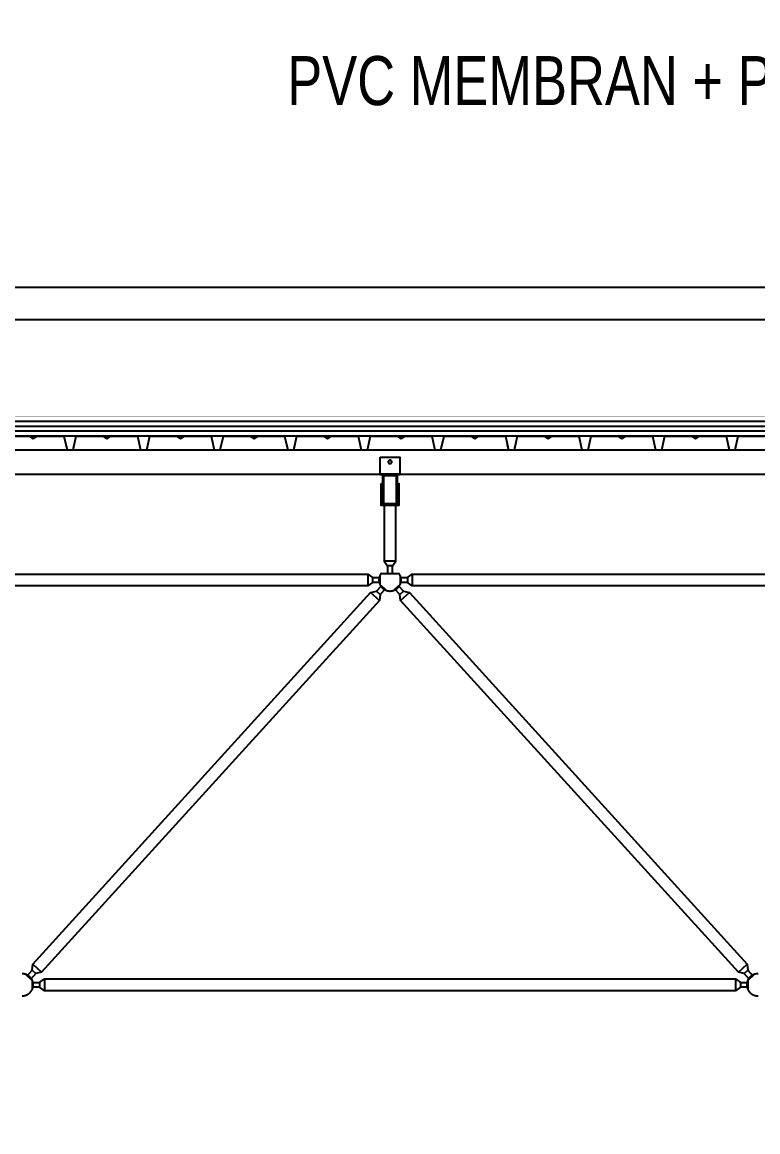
# Model space of a CAD drawing. Header units: centimetres. Extents: x 77182 to 116086, y 20619 to 33555.
# Drawn here: x 106964.7 to 107264.7, y 22503.5 to 22955.7 of the extents above; entities that cross this region are included whole.
import ezdxf
from ezdxf import colors
from ezdxf.entities.mleader import LeaderData, LeaderLine
from ezdxf.math import Vec2, Vec3

# ---------------------------------------------------------------- set-up
doc = ezdxf.new("R2010")
doc.units = ezdxf.units.CM
doc.header["$LTSCALE"] = 100
for name, color, linetype in [('A-ANNO-DIMS', 187, 'Continuous'), ('A-ELEV-02', 253, 'Continuous'), ('A-ELEV-04', 250, 'Continuous'), ('A-WALL-INSL', 249, 'Continuous'), ('A-WALL-SNWPNL', 200, 'Continuous'), ('S-STEL', 3, 'Continuous')]:
    doc.layers.add(name, color=color, linetype=linetype)
doc.styles.add('Fields_100', font='act_simplex.shx', dxfattribs={"width": 0.8, "height": 20})
doc.linetypes.add('BATTING', pattern='A,0.00254,-2.54,[134,ltypeshp.shx,S=2.54,R=0,X=-2.54,Y=0],-5.08,[134,ltypeshp.shx,S=2.54,R=180,X=2.54,Y=0],-2.54', length=10.16254)
doc.dimstyles.new('FIELDS_100', dxfattribs={"dimscale": 0, "dimtxt": 20, "dimasz": 5, "dimexe": 5, "dimexo": 5, "dimgap": 5, "dimtad": 0, "dimdec": 0, "dimzin": 0, "dimdsep": 46, "dimtxsty": 'Fields_100', "dimblk": 'DOT', "dimcen": 0.09, "dimclrt": 50, "dimadec": 0, "dimazin": 0, "dimtfac": 1, "dimtdec": 0, "dimtix": 1, "dimtofl": 0, "dimtmove": 1, "dimatfit": 3, "dimfxl": 5, "dimfxlon": 1, "dimtolj": 1, "dimtzin": 0, "dimarcsym": 0})

# ---------------------------------------------------------------- blocks, each defined once
blk = doc.blocks.new('_Dot')
at = {"color": 0, "linetype": 'ByBlock', "lineweight": -2}
blk.add_line((-0.5, 0), (-1, 0), dxfattribs=at)
at = {"color": 0, "linetype": 'ByBlock', "const_width": 0.5}
blk.add_lwpolyline([(-0.25, 0, 1), (0.25, 0, 1)], format="xyb", close=True, dxfattribs=at)
blk = doc.blocks.new('*D19')
at = {"layer": 'A-ANNO-DIMS', "color": 0, "lineweight": -2, "transparency": 16777216}
for p, q in [((106664.7, 23343.48), (106664.7, 23353.48)), ((108464.7, 23343.48), (108464.7, 23353.48)), ((106669.7, 23348.48), (107533.03, 23348.48)), ((108459.7, 23348.48), (107596.36, 23348.48))]:
    blk.add_line(p, q, dxfattribs=at)
at = {"layer": 'DEFPOINTS', "color": 0, "transparency": 16777216}
for p in [(108464.7, 23348.48), (106664.7, 22503.48), (108464.7, 22503.48)]:
    blk.add_point(p, dxfattribs=at)
at = {"layer": 'A-ANNO-DIMS', "color": 0, "lineweight": -2, "transparency": 16777216, "xscale": 5, "yscale": 5, "zscale": 5, "rotation": 180}
blk.add_blockref('_Dot', (106664.7, 23348.48), dxfattribs=at)
at = {"layer": 'A-ANNO-DIMS', "color": 0, "lineweight": -2, "transparency": 16777216, "xscale": 5, "yscale": 5, "zscale": 5}
blk.add_blockref('_Dot', (108464.7, 23348.48), dxfattribs=at)
at = {"layer": 'A-ANNO-DIMS', "color": 50, "transparency": 16777216, "insert": (107564.7, 23348.48), "char_height": 20, "attachment_point": 5, "style": 'Fields_100'}
blk.add_mtext('\\A1;1800', dxfattribs=at)

msp = doc.modelspace()

# ---------------------------------------------------------------- linework, layer by layer
at = {"layer": 'A-ELEV-02'}
for points in [[(103019.7, 22781.49), (112087.2, 22781.49)], [(103019.7, 22771.49), (112087.2, 22771.49)], [(107118.7, 22771.49), (107110.7, 22771.49)], [(107111.1, 22765.89), (107111.6, 22765.89)], [(107117.8, 22765.89), (107118.3, 22765.89)], [(107111.1, 22764.49), (107111.6, 22764.49)], [(107117.8, 22764.49), (107118.3, 22764.49)], [(107112.28, 22758.69), (107112.28, 22736.09), (107113.7, 22734.09), (107113.7, 22731.09)], [(107115.7, 22731.09), (107115.7, 22734.09), (107117.11, 22736.09), (107117.11, 22758.69)], [(107117.11, 22736.09), (107112.28, 22736.09)], [(106818.8, 22729.39), (106821.8, 22729.39), (106823.8, 22730.8), (107105.6, 22730.8), (107107.6, 22729.39), (107110.6, 22729.39)], [(107105.6, 22730.8), (107105.6, 22725.97)], [(107111.1, 22731.09), (107111.01, 22730.97), (107110.93, 22730.84), (107110.85, 22730.71), (107110.77, 22730.58), (107110.7, 22730.45), (107110.63, 22730.31), (107110.56, 22730.17), (107110.51, 22730.02), (107110.45, 22729.88), (107110.43, 22729.8), (107110.4, 22729.73), (107110.38, 22729.65), (107110.36, 22729.57), (107110.34, 22729.5), (107110.32, 22729.42), (107110.3, 22729.34), (107110.28, 22729.26), (107110.27, 22729.19), (107110.26, 22729.11), (107110.24, 22729.03), (107110.23, 22728.95), (107110.22, 22728.87), (107110.22, 22728.79), (107110.21, 22728.71), (107110.2, 22728.63), (107110.2, 22728.55), (107110.2, 22728.47), (107110.2, 22728.39), (107110.2, 22728.31), (107110.2, 22728.23), (107110.2, 22728.15), (107110.21, 22728.07), (107110.21, 22727.99), (107110.22, 22727.92), (107110.23, 22727.84), (107110.24, 22727.76), (107110.25, 22727.68), (107110.28, 22727.53), (107110.31, 22727.37), (107110.35, 22727.22), (107110.39, 22727.07), (107110.44, 22726.93), (107110.49, 22726.79), (107110.55, 22726.65), (107110.61, 22726.51), (107110.67, 22726.37), (107110.74, 22726.24), (107110.81, 22726.11), (107110.89, 22725.98), (107110.98, 22725.86), (107111.07, 22725.73), (107111.16, 22725.61), (107111.26, 22725.49), (107111.36, 22725.37), (107111.47, 22725.25), (107111.52, 22725.2), (107111.58, 22725.14), (107111.64, 22725.09), (107111.69, 22725.04), (107111.75, 22724.98), (107111.81, 22724.93), (107111.88, 22724.88), (107111.94, 22724.83), (107112, 22724.78), (107112.07, 22724.74), (107112.13, 22724.69), (107112.2, 22724.65), (107112.26, 22724.6), (107112.33, 22724.56), (107112.4, 22724.52), (107112.47, 22724.48), (107112.54, 22724.44), (107112.61, 22724.4), (107112.68, 22724.36), (107112.75, 22724.33), (107112.82, 22724.3), (107112.9, 22724.26), (107112.97, 22724.23), (107113.04, 22724.2), (107113.12, 22724.17), (107113.19, 22724.15), (107113.27, 22724.12), (107113.34, 22724.1), (107113.49, 22724.05), (107113.64, 22724.01), (107113.79, 22723.98), (107113.95, 22723.95), (107114.1, 22723.93), (107114.25, 22723.91), (107114.4, 22723.9), (107114.55, 22723.89), (107114.7, 22723.89), (107114.85, 22723.89), (107115, 22723.9), (107115.15, 22723.91), (107115.3, 22723.93), (107115.45, 22723.95), (107115.6, 22723.98), (107115.75, 22724.01), (107115.9, 22724.05), (107116.05, 22724.1), (107116.13, 22724.12), (107116.2, 22724.15), (107116.28, 22724.17), (107116.35, 22724.2), (107116.43, 22724.23), (107116.5, 22724.26), (107116.57, 22724.3), (107116.64, 22724.33), (107116.71, 22724.36), (107116.79, 22724.4), (107116.86, 22724.44), (107116.93, 22724.48), (107116.99, 22724.52), (107117.06, 22724.56), (107117.13, 22724.6), (107117.2, 22724.65), (107117.26, 22724.69), (107117.33, 22724.74), (107117.39, 22724.78), (107117.46, 22724.83), (107117.52, 22724.88), (107117.58, 22724.93), (107117.64, 22724.98), (107117.7, 22725.04), (107117.76, 22725.09), (107117.82, 22725.14), (107117.87, 22725.2), (107117.93, 22725.25), (107118.04, 22725.37), (107118.14, 22725.49), (107118.24, 22725.61), (107118.33, 22725.73), (107118.42, 22725.86), (107118.5, 22725.98), (107118.58, 22726.11), (107118.65, 22726.24), (107118.72, 22726.37), (107118.79, 22726.51), (107118.85, 22726.65), (107118.9, 22726.79), (107118.95, 22726.93), (107119, 22727.07), (107119.04, 22727.22), (107119.08, 22727.37), (107119.11, 22727.53), (107119.14, 22727.68), (107119.15, 22727.76), (107119.16, 22727.84), (107119.17, 22727.92), (107119.18, 22727.99), (107119.19, 22728.07), (107119.19, 22728.15), (107119.19, 22728.23), (107119.2, 22728.31), (107119.2, 22728.39), (107119.2, 22728.47), (107119.19, 22728.55), (107119.19, 22728.63), (107119.19, 22728.71), (107119.18, 22728.79), (107119.17, 22728.87), (107119.16, 22728.95), (107119.15, 22729.03), (107119.14, 22729.11), (107119.13, 22729.19), (107119.11, 22729.26), (107119.09, 22729.34), (107119.08, 22729.42), (107119.06, 22729.5), (107119.04, 22729.57), (107119.02, 22729.65), (107118.99, 22729.73), (107118.97, 22729.8), (107118.94, 22729.88), (107118.89, 22730.02), (107118.83, 22730.17), (107118.77, 22730.31), (107118.7, 22730.45), (107118.63, 22730.58), (107118.55, 22730.71), (107118.47, 22730.84), (107118.38, 22730.97), (107118.3, 22731.09)], [(107110.6, 22730.24), (107110.6, 22726.53)], [(107111.1, 22731.09), (107118.3, 22731.09)], [(107115.7, 22734.09), (107113.7, 22734.09)], [(107118.8, 22729.39), (107121.8, 22729.39), (107123.8, 22730.8), (107405.6, 22730.8), (107407.6, 22729.39), (107410.6, 22729.39)], [(107118.8, 22730.24), (107118.8, 22726.53)], [(107123.8, 22730.8), (107123.8, 22725.97)], [(107110.6, 22727.39), (107107.6, 22727.39), (107105.6, 22725.97), (106823.8, 22725.97), (106821.8, 22727.39), (106818.8, 22727.39)], [(107107.6, 22729.39), (107107.6, 22727.39)], [(107110.57, 22726.6), (107113.31, 22724.11)], [(107116.08, 22724.11), (107118.83, 22726.6)], [(107410.6, 22727.39), (107407.6, 22727.39), (107405.6, 22725.97), (107123.8, 22725.97), (107121.8, 22727.39), (107118.8, 22727.39)], [(107121.8, 22729.39), (107121.8, 22727.39)], [(107106.79, 22723.28), (107110.36, 22720.03)], [(107109.18, 22723.81), (107110.66, 22722.46)], [(107118.73, 22722.46), (107120.21, 22723.81)], [(107119.03, 22720.03), (107122.61, 22723.28)], [(106969.03, 22571.74), (106972.61, 22568.5)], [(107256.79, 22568.5), (107260.36, 22571.74)], [(106964.7, 22558.89), (106964.8, 22558.89), (106964.9, 22558.89), (106965, 22558.9), (106965.1, 22558.9), (106965.2, 22558.92), (106965.31, 22558.93), (106965.41, 22558.94), (106965.52, 22558.96), (106965.62, 22558.98), (106965.73, 22559.01), (106965.83, 22559.03), (106965.94, 22559.06), (106966.04, 22559.09), (106966.15, 22559.13), (106966.25, 22559.16), (106966.35, 22559.2), (106966.46, 22559.25), (106966.56, 22559.29), (106966.66, 22559.34), (106966.76, 22559.39), (106966.86, 22559.44), (106966.96, 22559.5), (106967.06, 22559.56), (106967.16, 22559.62), (106967.26, 22559.68), (106967.35, 22559.75), (106967.44, 22559.82), (106967.53, 22559.89), (106967.62, 22559.97), (106967.71, 22560.04), (106967.8, 22560.12), (106967.88, 22560.2), (106967.96, 22560.29), (106968.04, 22560.37), (106968.12, 22560.46), (106968.19, 22560.55), (106968.26, 22560.64), (106968.33, 22560.73), (106968.4, 22560.83), (106968.46, 22560.92), (106968.53, 22561.02), (106968.58, 22561.12), (106968.64, 22561.22), (106968.69, 22561.32), (106968.75, 22561.42), (106968.79, 22561.52), (106968.84, 22561.63), (106968.88, 22561.73), (106968.92, 22561.83), (106968.96, 22561.94), (106968.99, 22562.04), (106969.02, 22562.15), (106969.05, 22562.25), (106969.08, 22562.36), (106969.1, 22562.46), (106969.12, 22562.57), (106969.14, 22562.67), (106969.16, 22562.78), (106969.17, 22562.88), (106969.18, 22562.98), (106969.19, 22563.08), (106969.19, 22563.19), (106969.2, 22563.29), (106969.2, 22563.39), (106969.2, 22563.49), (106969.19, 22563.59), (106969.19, 22563.69), (106969.18, 22563.79), (106969.17, 22563.89), (106969.16, 22564), (106969.14, 22564.1), (106969.12, 22564.21), (106969.1, 22564.31), (106969.08, 22564.41), (106969.05, 22564.52), (106969.02, 22564.62), (106968.99, 22564.73), (106968.96, 22564.83), (106968.92, 22564.94), (106968.88, 22565.04), (106968.84, 22565.15), (106968.79, 22565.25), (106968.75, 22565.35), (106968.69, 22565.45), (106968.64, 22565.55), (106968.58, 22565.65), (106968.53, 22565.75), (106968.46, 22565.85), (106968.4, 22565.94), (106968.33, 22566.04), (106968.26, 22566.13), (106968.19, 22566.22), (106968.12, 22566.31), (106968.04, 22566.4), (106967.96, 22566.49), (106967.88, 22566.57), (106967.8, 22566.65), (106967.71, 22566.73), (106967.62, 22566.81), (106967.53, 22566.88), (106967.44, 22566.95), (106967.35, 22567.02), (106967.26, 22567.09), (106967.16, 22567.15), (106967.06, 22567.21), (106966.96, 22567.27), (106966.86, 22567.33), (106966.76, 22567.38), (106966.66, 22567.43), (106966.56, 22567.48), (106966.46, 22567.53), (106966.35, 22567.57), (106966.25, 22567.61), (106966.15, 22567.65), (106966.04, 22567.68), (106965.94, 22567.71), (106965.83, 22567.74), (106965.73, 22567.77), (106965.62, 22567.79), (106965.52, 22567.81), (106965.41, 22567.83), (106965.31, 22567.84), (106965.2, 22567.86), (106965.1, 22567.87), (106965, 22567.88), (106964.9, 22567.88), (106964.8, 22567.89), (106964.7, 22567.89)], [(106966.08, 22567.67), (106968.83, 22565.17)], [(106968.73, 22569.31), (106970.21, 22567.97)], [(107259.18, 22567.97), (107260.66, 22569.31)], [(107264.8, 22567.89), (107264.7, 22567.89), (107264.6, 22567.89), (107264.5, 22567.88), (107264.4, 22567.88), (107264.29, 22567.87), (107264.19, 22567.86), (107264.09, 22567.84), (107263.98, 22567.83), (107263.88, 22567.81), (107263.77, 22567.79), (107263.67, 22567.77), (107263.56, 22567.74), (107263.46, 22567.71), (107263.35, 22567.68), (107263.25, 22567.65), (107263.15, 22567.61), (107263.04, 22567.57), (107262.94, 22567.53), (107262.83, 22567.48), (107262.73, 22567.43), (107262.63, 22567.38), (107262.53, 22567.33), (107262.43, 22567.27), (107262.33, 22567.21), (107262.24, 22567.15), (107262.14, 22567.09), (107262.04, 22567.02), (107261.95, 22566.95), (107261.86, 22566.88), (107261.77, 22566.81), (107261.68, 22566.73), (107261.6, 22566.65), (107261.52, 22566.57), (107261.43, 22566.49), (107261.36, 22566.4), (107261.28, 22566.31), (107261.2, 22566.22), (107261.13, 22566.13), (107261.06, 22566.04), (107261, 22565.94), (107260.93, 22565.85), (107260.87, 22565.75), (107260.81, 22565.65), (107260.75, 22565.55), (107260.7, 22565.45), (107260.65, 22565.35), (107260.6, 22565.25), (107260.56, 22565.15), (107260.51, 22565.04), (107260.47, 22564.94), (107260.44, 22564.83), (107260.4, 22564.73), (107260.37, 22564.62), (107260.34, 22564.52), (107260.32, 22564.41), (107260.29, 22564.31), (107260.27, 22564.21), (107260.25, 22564.1), (107260.24, 22564), (107260.23, 22563.89), (107260.22, 22563.79), (107260.21, 22563.69), (107260.2, 22563.59), (107260.2, 22563.49), (107260.2, 22563.39), (107260.2, 22563.29), (107260.2, 22563.19), (107260.21, 22563.08), (107260.22, 22562.98), (107260.23, 22562.88), (107260.24, 22562.78), (107260.25, 22562.67), (107260.27, 22562.57), (107260.29, 22562.46), (107260.32, 22562.36), (107260.34, 22562.25), (107260.37, 22562.15), (107260.4, 22562.04), (107260.44, 22561.94), (107260.47, 22561.83), (107260.51, 22561.73), (107260.56, 22561.63), (107260.6, 22561.52), (107260.65, 22561.42), (107260.7, 22561.32), (107260.75, 22561.22), (107260.81, 22561.12), (107260.87, 22561.02), (107260.93, 22560.92), (107261, 22560.83), (107261.06, 22560.73), (107261.13, 22560.64), (107261.2, 22560.55), (107261.28, 22560.46), (107261.36, 22560.37), (107261.43, 22560.29), (107261.52, 22560.2), (107261.6, 22560.12), (107261.68, 22560.04), (107261.77, 22559.97), (107261.86, 22559.89), (107261.95, 22559.82), (107262.04, 22559.75), (107262.14, 22559.68), (107262.24, 22559.62), (107262.33, 22559.56), (107262.43, 22559.5), (107262.53, 22559.44), (107262.63, 22559.39), (107262.73, 22559.34), (107262.83, 22559.29), (107262.94, 22559.25), (107263.04, 22559.2), (107263.15, 22559.16), (107263.25, 22559.13), (107263.35, 22559.09), (107263.46, 22559.06), (107263.56, 22559.03), (107263.67, 22559.01), (107263.77, 22558.98), (107263.88, 22558.96), (107263.98, 22558.94), (107264.09, 22558.93), (107264.19, 22558.92), (107264.29, 22558.9), (107264.4, 22558.9), (107264.5, 22558.89), (107264.6, 22558.89), (107264.7, 22558.89), (107264.8, 22558.89)], [(107260.57, 22565.17), (107263.31, 22567.67)], [(106968.8, 22564.39), (106971.8, 22564.39), (106973.8, 22565.8), (107255.6, 22565.8), (107257.6, 22564.39), (107260.6, 22564.39)], [(106968.8, 22565.24), (106968.8, 22561.53)], [(107260.6, 22562.39), (107257.6, 22562.39), (107255.6, 22560.97), (106973.8, 22560.97), (106971.8, 22562.39), (106968.8, 22562.39)], [(106971.8, 22564.39), (106971.8, 22562.39)], [(106973.8, 22565.8), (106973.8, 22560.97)], [(107255.6, 22565.8), (107255.6, 22560.97)], [(107257.6, 22564.39), (107257.6, 22562.39)], [(107260.6, 22565.24), (107260.6, 22561.53)]]:
    msp.add_lwpolyline(points, dxfattribs=at)
for points in [[(107110.7, 22778.49), (107118.7, 22778.49), (107118.7, 22771.19), (107110.7, 22771.19)], [(107115.4, 22776.49), (107115.4, 22776.5), (107115.4, 22776.52), (107115.4, 22776.53), (107115.39, 22776.55), (107115.39, 22776.57), (107115.39, 22776.58), (107115.39, 22776.6), (107115.39, 22776.61), (107115.38, 22776.63), (107115.38, 22776.65), (107115.37, 22776.66), (107115.37, 22776.68), (107115.37, 22776.7), (107115.36, 22776.71), (107115.35, 22776.73), (107115.35, 22776.74), (107115.34, 22776.76), (107115.33, 22776.78), (107115.33, 22776.79), (107115.32, 22776.81), (107115.31, 22776.82), (107115.3, 22776.84), (107115.29, 22776.85), (107115.28, 22776.87), (107115.27, 22776.88), (107115.26, 22776.9), (107115.25, 22776.91), (107115.24, 22776.93), (107115.23, 22776.94), (107115.22, 22776.96), (107115.21, 22776.97), (107115.19, 22776.98), (107115.18, 22776.99), (107115.17, 22777.01), (107115.15, 22777.02), (107115.14, 22777.03), (107115.12, 22777.04), (107115.11, 22777.05), (107115.1, 22777.06), (107115.08, 22777.07), (107115.07, 22777.08), (107115.05, 22777.09), (107115.03, 22777.1), (107115.02, 22777.11), (107115, 22777.12), (107114.99, 22777.12), (107114.97, 22777.13), (107114.96, 22777.14), (107114.94, 22777.14), (107114.92, 22777.15), (107114.91, 22777.15), (107114.89, 22777.16), (107114.87, 22777.16), (107114.86, 22777.17), (107114.84, 22777.17), (107114.82, 22777.17), (107114.81, 22777.18), (107114.79, 22777.18), (107114.78, 22777.18), (107114.76, 22777.18), (107114.74, 22777.19), (107114.73, 22777.19), (107114.71, 22777.19), (107114.7, 22777.19), (107114.68, 22777.19), (107114.67, 22777.19), (107114.65, 22777.19), (107114.63, 22777.18), (107114.62, 22777.18), (107114.6, 22777.18), (107114.59, 22777.18), (107114.57, 22777.17), (107114.55, 22777.17), (107114.54, 22777.17), (107114.52, 22777.16), (107114.5, 22777.16), (107114.49, 22777.15), (107114.47, 22777.15), (107114.46, 22777.14), (107114.44, 22777.14), (107114.42, 22777.13), (107114.41, 22777.12), (107114.39, 22777.12), (107114.38, 22777.11), (107114.36, 22777.1), (107114.34, 22777.09), (107114.33, 22777.08), (107114.31, 22777.07), (107114.3, 22777.06), (107114.28, 22777.05), (107114.27, 22777.04), (107114.26, 22777.03), (107114.24, 22777.02), (107114.23, 22777.01), (107114.22, 22776.99), (107114.2, 22776.98), (107114.19, 22776.97), (107114.18, 22776.96), (107114.17, 22776.94), (107114.15, 22776.93), (107114.14, 22776.91), (107114.13, 22776.9), (107114.12, 22776.88), (107114.11, 22776.87), (107114.1, 22776.85), (107114.09, 22776.84), (107114.08, 22776.82), (107114.08, 22776.81), (107114.07, 22776.79), (107114.06, 22776.78), (107114.05, 22776.76), (107114.05, 22776.74), (107114.04, 22776.73), (107114.03, 22776.71), (107114.03, 22776.7), (107114.02, 22776.68), (107114.02, 22776.66), (107114.02, 22776.65), (107114.01, 22776.63), (107114.01, 22776.61), (107114.01, 22776.6), (107114, 22776.58), (107114, 22776.57), (107114, 22776.55), (107114, 22776.53), (107114, 22776.52), (107114, 22776.5), (107114, 22776.49), (107114, 22776.47), (107114, 22776.46), (107114, 22776.44), (107114, 22776.42), (107114, 22776.41), (107114, 22776.39), (107114.01, 22776.38), (107114.01, 22776.36), (107114.01, 22776.34), (107114.02, 22776.33), (107114.02, 22776.31), (107114.02, 22776.29), (107114.03, 22776.28), (107114.03, 22776.26), (107114.04, 22776.25), (107114.05, 22776.23), (107114.05, 22776.21), (107114.06, 22776.2), (107114.07, 22776.18), (107114.08, 22776.17), (107114.08, 22776.15), (107114.09, 22776.13), (107114.1, 22776.12), (107114.11, 22776.1), (107114.12, 22776.09), (107114.13, 22776.07), (107114.14, 22776.06), (107114.15, 22776.05), (107114.17, 22776.03), (107114.18, 22776.02), (107114.19, 22776), (107114.2, 22775.99), (107114.22, 22775.98), (107114.23, 22775.97), (107114.24, 22775.95), (107114.26, 22775.94), (107114.27, 22775.93), (107114.28, 22775.92), (107114.3, 22775.91), (107114.31, 22775.9), (107114.33, 22775.89), (107114.34, 22775.88), (107114.36, 22775.87), (107114.38, 22775.86), (107114.39, 22775.86), (107114.41, 22775.85), (107114.42, 22775.84), (107114.44, 22775.84), (107114.46, 22775.83), (107114.47, 22775.82), (107114.49, 22775.82), (107114.5, 22775.81), (107114.52, 22775.81), (107114.54, 22775.81), (107114.55, 22775.8), (107114.57, 22775.8), (107114.59, 22775.8), (107114.6, 22775.79), (107114.62, 22775.79), (107114.63, 22775.79), (107114.65, 22775.79), (107114.67, 22775.79), (107114.68, 22775.79), (107114.7, 22775.79), (107114.71, 22775.79), (107114.73, 22775.79), (107114.74, 22775.79), (107114.76, 22775.79), (107114.78, 22775.79), (107114.79, 22775.79), (107114.81, 22775.8), (107114.82, 22775.8), (107114.84, 22775.8), (107114.86, 22775.81), (107114.87, 22775.81), (107114.89, 22775.81), (107114.91, 22775.82), (107114.92, 22775.82), (107114.94, 22775.83), (107114.96, 22775.84), (107114.97, 22775.84), (107114.99, 22775.85), (107115, 22775.86), (107115.02, 22775.86), (107115.03, 22775.87), (107115.05, 22775.88), (107115.07, 22775.89), (107115.08, 22775.9), (107115.1, 22775.91), (107115.11, 22775.92), (107115.12, 22775.93), (107115.14, 22775.94), (107115.15, 22775.95), (107115.17, 22775.97), (107115.18, 22775.98), (107115.19, 22775.99), (107115.21, 22776), (107115.22, 22776.02), (107115.23, 22776.03), (107115.24, 22776.05), (107115.25, 22776.06), (107115.26, 22776.07), (107115.27, 22776.09), (107115.28, 22776.1), (107115.29, 22776.12), (107115.3, 22776.13), (107115.31, 22776.15), (107115.32, 22776.17), (107115.33, 22776.18), (107115.33, 22776.2), (107115.34, 22776.21), (107115.35, 22776.23), (107115.35, 22776.25), (107115.36, 22776.26), (107115.37, 22776.28), (107115.37, 22776.29), (107115.37, 22776.31), (107115.38, 22776.33), (107115.38, 22776.34), (107115.39, 22776.36), (107115.39, 22776.38), (107115.39, 22776.39), (107115.39, 22776.41), (107115.39, 22776.42), (107115.4, 22776.44), (107115.4, 22776.46), (107115.4, 22776.47)], [(107111.1, 22767.69), (107111.6, 22767.69), (107111.6, 22759.19), (107117.8, 22759.19), (107117.8, 22767.69), (107118.3, 22767.69), (107118.3, 22758.69), (107111.1, 22758.69)], [(106966.72, 22567.09), (106968.73, 22569.31), (106969.03, 22571.74), (107106.79, 22723.28), (107109.18, 22723.81), (107111.2, 22726.03), (107112.68, 22724.68), (107110.66, 22722.46), (107110.36, 22720.03), (106972.61, 22568.5), (106970.21, 22567.97), (106968.2, 22565.75)], [(107261.2, 22565.75), (107259.18, 22567.97), (107256.79, 22568.5), (107119.03, 22720.03), (107118.73, 22722.46), (107116.72, 22724.68), (107118.2, 22726.03), (107120.21, 22723.81), (107122.61, 22723.28), (107260.36, 22571.74), (107260.66, 22569.31), (107262.68, 22567.09)]]:
    msp.add_lwpolyline(points, close=True, dxfattribs=at)
at = {"layer": 'A-ELEV-04'}
for p, q in [((112125.24, 22847.63), (92209.45, 22847.63)), ((94028.29, 22834.5), (112086.65, 22834.5))]:
    msp.add_line(p, q, dxfattribs=at)
at = {"layer": 'A-WALL-INSL', "ltscale": 0.002, "const_width": 0.2}
msp.add_lwpolyline([(112094.7, 22794.99), (94022.2, 22794.99)], dxfattribs=at)
at = {"layer": 'A-WALL-INSL', "linetype": 'BATTING', "ltscale": 0.002}
for points in [[(112094.7, 22792.99), (94022.2, 22792.99)], [(112094.7, 22788.99), (94022.2, 22788.99)]]:
    msp.add_lwpolyline(points, dxfattribs=at)
at = {"layer": 'A-WALL-INSL', "ltscale": 0.002}
for points in [[(112094.7, 22790.99), (94022.2, 22790.99)], [(112094.7, 22786.99), (94022.2, 22786.99)]]:
    msp.add_lwpolyline(points, dxfattribs=at)
at = {"layer": 'A-WALL-SNWPNL', "ltscale": 100}
for points in [[(106956.74, 22786.99), (106967.74, 22786.99), (106969.24, 22785.99), (106970.74, 22786.99), (106981.74, 22786.99), (106982.99, 22781.49), (106985.49, 22781.49), (106985.93, 22783.44)], [(106982.54, 22783.44), (106982.99, 22781.49), (106985.49, 22781.49), (106986.74, 22786.99), (106997.74, 22786.99), (106999.24, 22785.99), (107000.74, 22786.99), (107011.74, 22786.99), (107012.99, 22781.49), (107015.49, 22781.49), (107016.74, 22786.99), (107027.74, 22786.99), (107029.24, 22785.99), (107030.74, 22786.99), (107041.74, 22786.99), (107042.99, 22781.49), (107045.49, 22781.49), (107046.74, 22786.99), (107057.74, 22786.99), (107059.24, 22785.99), (107060.74, 22786.99), (107071.74, 22786.99), (107072.99, 22781.49), (107075.49, 22781.49), (107075.93, 22783.44)], [(107072.54, 22783.44), (107072.99, 22781.49), (107075.49, 22781.49), (107076.74, 22786.99), (107087.74, 22786.99), (107089.24, 22785.99), (107090.74, 22786.99), (107101.74, 22786.99), (107102.99, 22781.49), (107105.49, 22781.49), (107106.74, 22786.99), (107117.74, 22786.99), (107119.24, 22785.99), (107120.74, 22786.99), (107131.74, 22786.99), (107132.99, 22781.49), (107135.49, 22781.49), (107136.74, 22786.99), (107147.74, 22786.99), (107149.24, 22785.99), (107150.74, 22786.99), (107161.74, 22786.99), (107162.99, 22781.49), (107165.49, 22781.49), (107165.93, 22783.44)], [(107162.54, 22783.44), (107162.99, 22781.49), (107165.49, 22781.49), (107166.74, 22786.99), (107177.74, 22786.99), (107179.24, 22785.99), (107180.74, 22786.99), (107191.74, 22786.99), (107192.99, 22781.49), (107195.49, 22781.49), (107196.74, 22786.99), (107207.74, 22786.99), (107209.24, 22785.99), (107210.74, 22786.99), (107221.74, 22786.99), (107222.99, 22781.49), (107225.49, 22781.49), (107226.74, 22786.99), (107237.74, 22786.99), (107239.24, 22785.99), (107240.74, 22786.99), (107251.74, 22786.99), (107252.99, 22781.49), (107255.49, 22781.49), (107255.93, 22783.44)], [(107252.54, 22783.44), (107252.99, 22781.49), (107255.49, 22781.49), (107256.74, 22786.99), (107267.74, 22786.99)]]:
    msp.add_lwpolyline(points, dxfattribs=at)
at = {"layer": 'S-STEL'}
msp.add_lwpolyline([(107117.7, 22759.19), (107117.7, 22771.19), (107111.7, 22771.19), (107111.7, 22759.19)], dxfattribs=at)
msp.add_lwpolyline([(107117.4, 22770.89), (107112, 22770.89), (107112, 22759.49), (107117.4, 22759.49)], close=True, dxfattribs=at)

# ---------------------------------------------------------------- dimensions: what is measured, and where the dimension line sits
at = {"layer": 'A-ANNO-DIMS'}
dim = msp.add_linear_dim(base=(108464.7, 23348.48), p1=(106664.7, 22503.48), p2=(108464.7, 22503.48), dimstyle='FIELDS_100', override={"dimscale": 1}, dxfattribs=at)
dim.commit()
dim.dimension.update_dxf_attribs({"geometry": '*D19', "text_midpoint": (107564.7, 23348.48)})

# ---------------------------------------------------------------- leaders
ml = msp.add_multileader_mtext('Standard', dxfattribs=at)
ml.set_content('PVC MEMBRAN + PIR SANDWICH ÇATI PANELİ 8cm', color=50, style='Fields_100')
ml.set_leader_properties(color=256)
ml.set_arrow_properties(name='DOT')
ml.build(insert=Vec2(0, 0))
ml.multileader.update_dxf_attribs({"dogleg_length": 10, "arrow_head_size": 6})
ctx = ml.context
ctx.base_point, ctx.char_height, ctx.arrow_head_size, ctx.landing_gap_size, ctx.plane_origin = Vec3(106969.51, 22930.01), 20, 6, 10, Vec3(108072.28, 22885.27)
ctx.text_align_type = 2
notes = []
notes.append((ctx, [(0, (1, 1, 0), (107617.65, 22930.01), (-1, 0), 10, [(0, [(107617.65, 22783.54)], 0, [])])]))
ctx.mtext.insert, ctx.mtext.alignment, ctx.mtext.flow_direction = Vec3(107597.65, 22941.91), 3, 5
for ctx, leaders in notes:
    for number, flags, end, landing, length, lines in leaders:
        leader = LeaderData()
        leader.index, (leader.has_last_leader_line, leader.has_dogleg_vector, leader.attachment_direction) = number, flags
        leader.last_leader_point, leader.dogleg_vector, leader.dogleg_length = Vec3(end), Vec3(landing), length
        for number, points, colour, breaks in lines:
            line = LeaderLine()
            line.index, line.vertices, line.color, line.breaks = number, Vec3.list(points), colors.encode_raw_color(colour), breaks
            leader.lines.append(line)
        ctx.leaders.append(leader)

doc.saveas('drawing.dxf')
